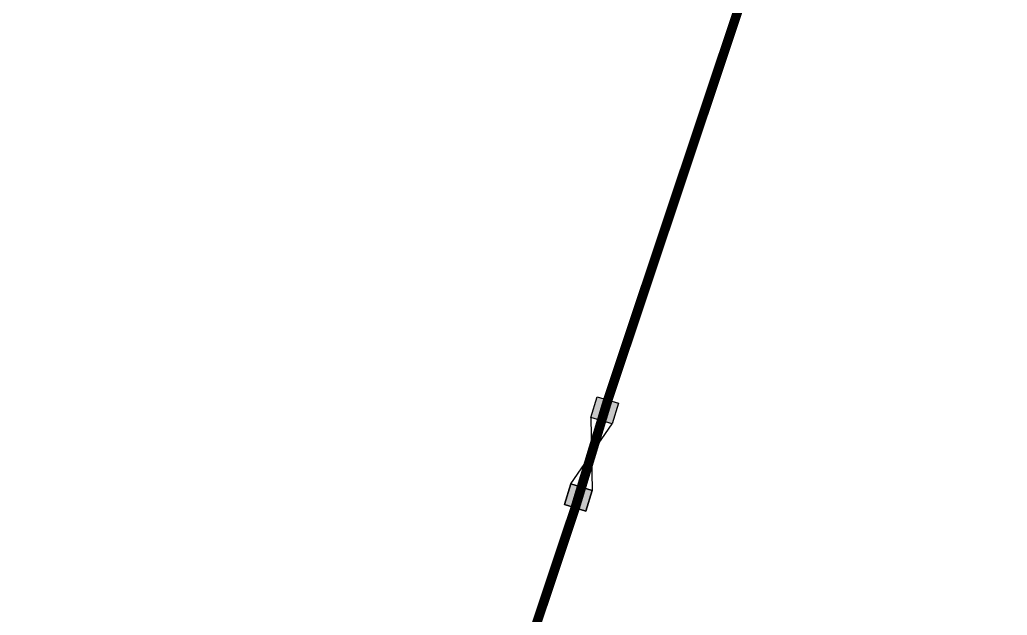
# Model space of a CAD drawing. Header units: inches. Extents: x 350994 to 353538, y 1581369 to 1583842.
# Drawn here: x 351665.15 to 351675.5, y 1583475.4 to 1583481.64 of the extents above; entities that cross this region are included whole.
import ezdxf

# ---------------------------------------------------------------- set-up
doc = ezdxf.new("R2010")
doc.units = ezdxf.units.IN
doc.header["$MEASUREMENT"] = 0
doc.linetypes.add('1', pattern=[0])
doc.linetypes.add('ACAD_ISO03W100', pattern=[30, 12, -18])
doc.layers.add('CW', color=94, linetype='1')
doc.layers.add('GATE', color=255, linetype='Continuous')

# ---------------------------------------------------------------- blocks, each defined once
blk = doc.blocks.new('gate')
h = blk.add_hatch(color=0)
h.paths.add_polyline_path([(0.5, 0.1625090682908317), (0.8121325287041472, 0.1625090682908317), (0.8121325287041472, -0.1625090682908317), (0.5, -0.1625090682908317)])
h.paths.add_polyline_path([(-0.8121325287041472, 0.1625090682908317), (-0.5, 0.1625090682908317), (-0.5, -0.1625090682908317), (-0.8121325287041472, -0.1625090682908317)])
at = {"color": 0}
blk.add_lwpolyline([(-0.5, 0.1625090682908317), (-0.8121325287041472, 0.1625090682908317), (-0.8121325287041472, -0.1625090682908317), (-0.5, -0.1625090682908317), (-0.5, 0.1625090682908317), (0.5, -0.1625090682908317), (0.5, 0.1625090682908317), (0.8121325287041472, 0.1625090682908317), (0.8121325287041472, -0.1625090682908317), (0.5, -0.1625090682908317), (0.5, 0.1625090682908317), (-0.5, -0.1625090682908317)], dxfattribs=at)
for points in [[(-0.8121325287041472, 0.1625090682908317), (-0.5, 0.1625090682908317), (-0.5, -0.1625090682908317), (-0.8121325287041472, -0.1625090682908317)], [(0.5, 0.1625090682908317), (0.8121325287041472, 0.1625090682908317), (0.8121325287041472, -0.1625090682908317), (0.5, -0.1625090682908317)]]:
    blk.add_lwpolyline(points, close=True, dxfattribs=at)

msp = doc.modelspace()

# ---------------------------------------------------------------- linework, layer by layer
at = {"layer": 'CW', "linetype": 'ACAD_ISO03W100', "lineweight": 5, "ltscale": 0.1, "const_width": 0.1, "elevation": 92.97214100000001}
msp.add_lwpolyline([(351749.1091083842, 1583331.101495538), (351789.1284745336, 1583411.0933386), (351812.9073295913, 1583459.527070618), (351780.1559887311, 1583481.910820373), (351783.9604650604, 1583500.876360652), (351739.9818566973, 1583521.815603048), (351693.6390963132, 1583544.401037422), (351671.3159518659, 1583477.65970579), (351670.9742043371, 1583476.530025027), (351641.0252242783, 1583386.91309157), (351630.3393497369, 1583354.569267038), (351629.039590074, 1583351.002631774), (351623.7002046119, 1583336.078701345), (351671.424725057, 1583318.69853434), (351678.0479269608, 1583332.360461603), (351679.1818831887, 1583334.969408448), (351687.203018265, 1583355.09469502), (351749.1091083842, 1583331.101495538)], dxfattribs=at)

# ---------------------------------------------------------------- block references
at = {"layer": 'GATE', "lineweight": 5, "extrusion": (-0.05482687240003762, -0.01558746967274335, 0.9983742008145199), "xscale": 0.7269766868888997, "yscale": 0.7269766870379808, "zscale": 0.7269766869795488, "rotation": 147.2555134931822}
msp.add_blockref('gate', (-1426947.276111353, 770044.8383836484, -43871.75347581704), dxfattribs=at)

doc.saveas('drawing.dxf')
